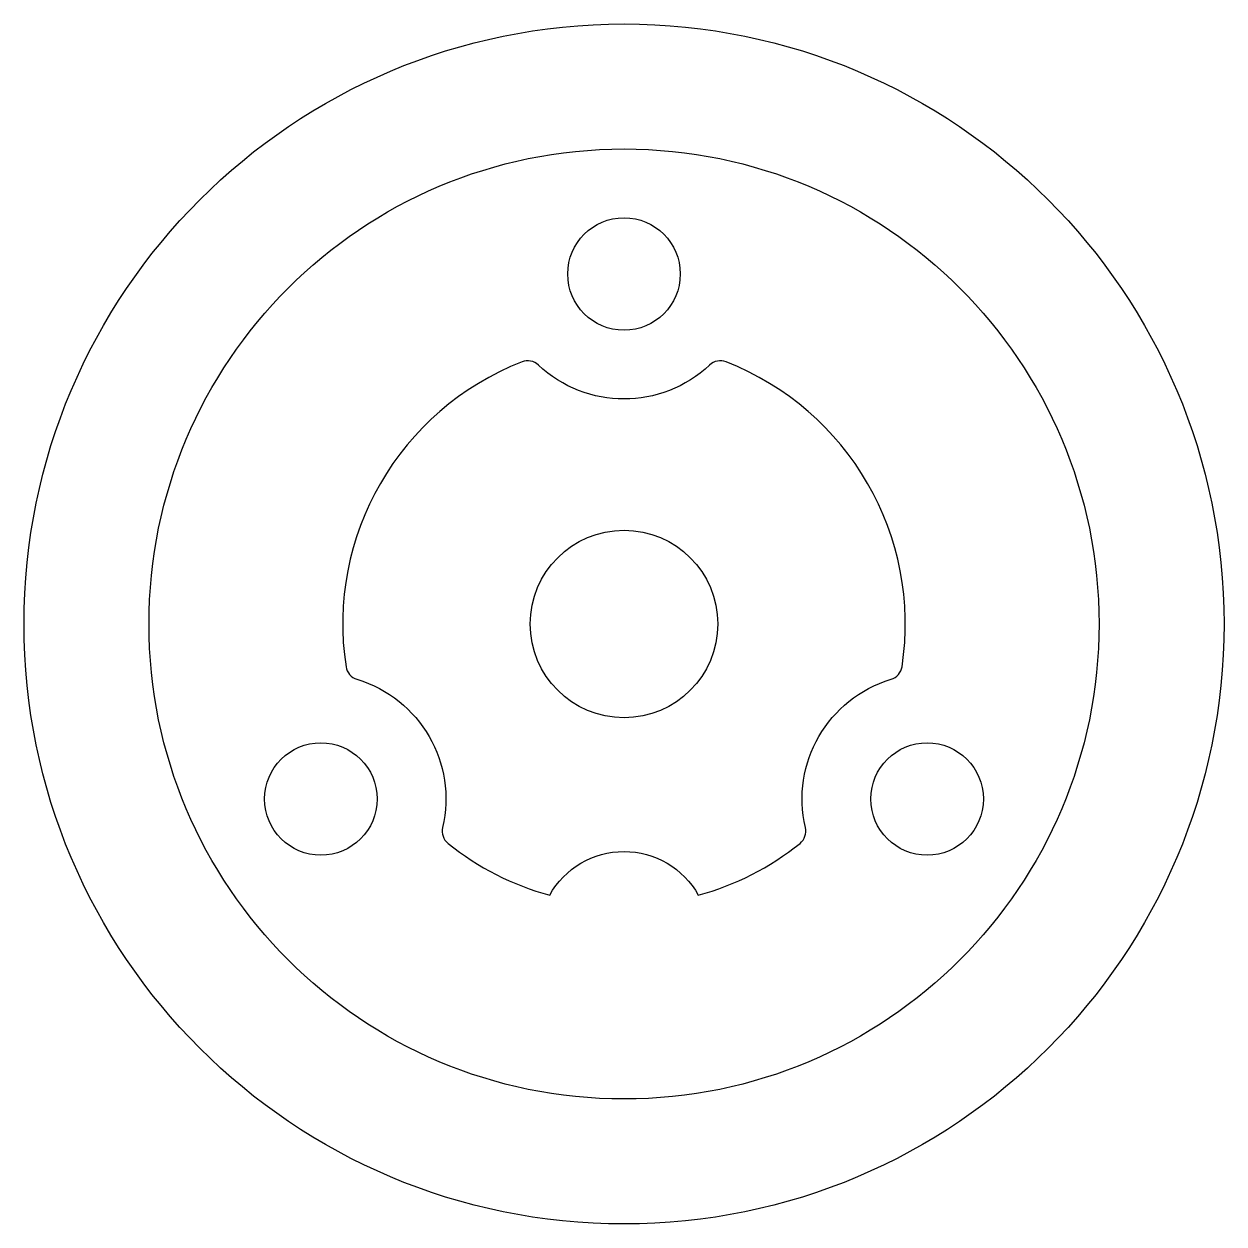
# Model space of a CAD drawing. Header units: inches. Extents: x 0 to 19.2, y 0 to 19.2.
import ezdxf

# ---------------------------------------------------------------- set-up
doc = ezdxf.new("R2010")
doc.units = ezdxf.units.IN
doc.header["$MEASUREMENT"] = 0
doc.layers.add('ギヤ', color=1, linetype='Continuous')

msp = doc.modelspace()

# ---------------------------------------------------------------- linework, layer by layer
msp.add_circle((9.6, 9.6), 1.5)
at = {"layer": 'ギヤ'}
msp.add_lwpolyline([(10.789, 5.26, 0.102518), (12.416, 6.09, 0.289085), (12.503, 6.342, -0.396264), (13.873, 8.715, 0.289085), (14.048, 8.916, 0.351549), (11.232, 13.794, 0.289085), (10.97, 13.743, -0.396264), (8.23, 13.743, 0.289085), (7.968, 13.794, 0.351549), (5.152, 8.916, 0.289085), (5.327, 8.715, -0.396264), (6.697, 6.342, 0.289085), (6.784, 6.09, 0.102518), (8.411, 5.26, -0.588589)], format="xyb", close=True, dxfattribs=at)
for centre, radius in [((9.6, 9.6), 9.6), ((9.6, 9.6), 7.6), ((9.6, 15.2), 0.9), ((4.75, 6.8), 0.9), ((14.45, 6.8), 0.9)]:
    msp.add_circle(centre, radius, dxfattribs=at)

doc.saveas('drawing.dxf')
